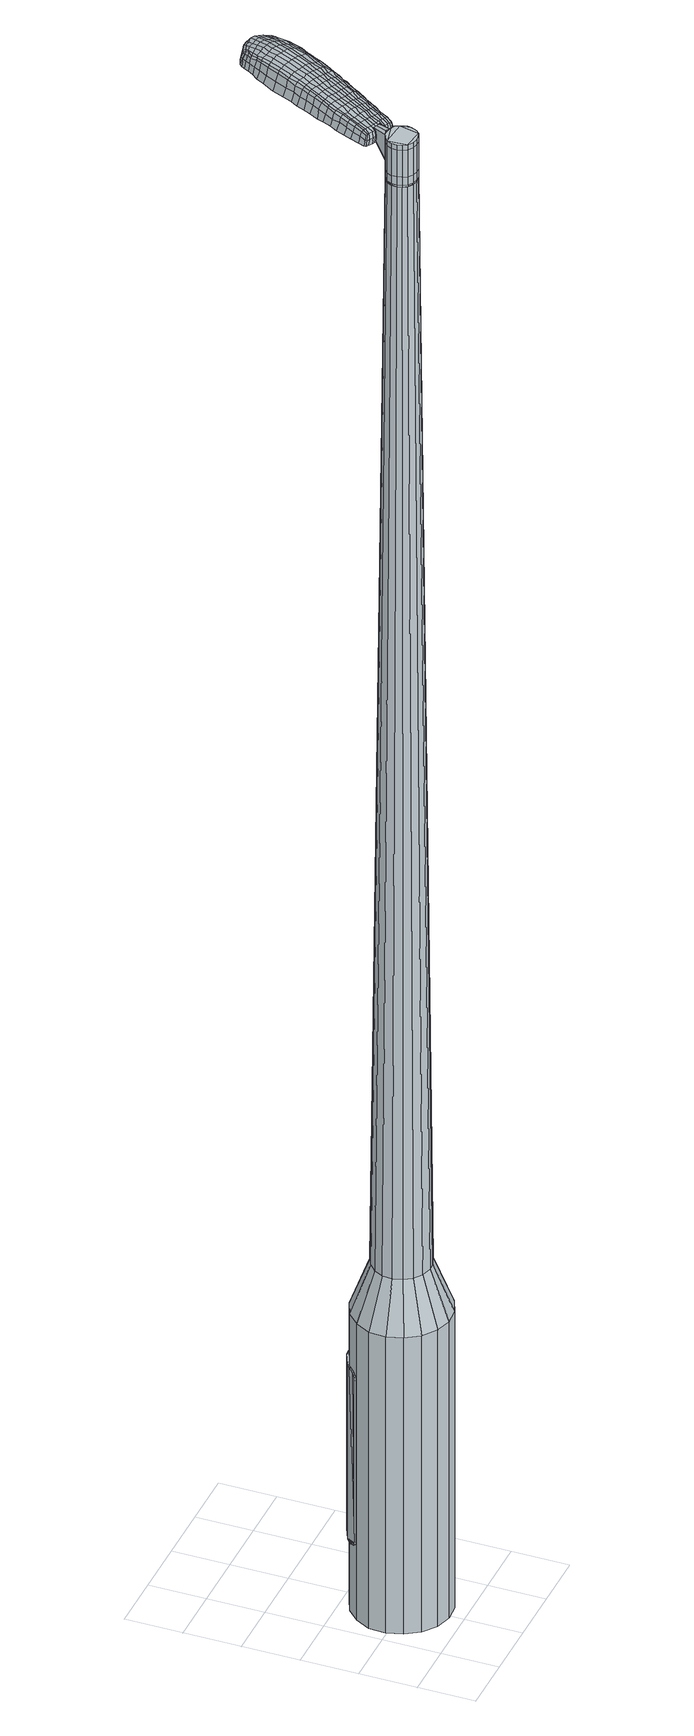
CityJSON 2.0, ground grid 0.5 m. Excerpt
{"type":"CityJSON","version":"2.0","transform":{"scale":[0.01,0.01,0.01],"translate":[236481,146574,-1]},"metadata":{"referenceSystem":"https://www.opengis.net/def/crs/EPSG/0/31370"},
"CityObjects":{
"object1":{"type":"GenericCityObject","attributes":{"cluster":504,"mean_distance_to_centroid":0.328,"new_centroid_x":236481.53,"new_centroid_y":146574.52,"mean_distance_to_camera":12.22,"H1":14.29,"H2":13.26,"Z_final":112.79,"cluster2":-1,"proj_x":236485.82,"proj_y":146576.6,"id_line":33907,"bearing_l":154.13,"distance":4.77,"orientation":"right","G_obj":64.13},"geometry":[{"type":"MultiSurface","lod":"2","boundaries":[[[0,1,2,3]],[[1,4,5,2]],[[4,6,7,5]],[[6,8,9,7]],[[8,10,11,9]],[[10,12,13,11]],[[12,14,15,13]],[[14,16,17,15]],[[16,18,19,17]],[[18,20,21,19]],[[20,22,23,21]],[[22,24,25,23]],[[24,26,27,25]],[[26,28,29,27]],[[28,30,31,29]],[[30,32,33,31]],[[32,34,35,33]],[[34,0,3,35]],[[36,37,38,39]],[[38,40,41,42]],[[41,43,42]],[[42,44,45,46]],[[45,47,46]],[[46,48,49,50]],[[49,51,50]],[[42,46,50,38]],[[50,52,39,38]],[[53,36,39]],[[2,5,7,35]],[[7,9,11,15]],[[11,13,15]],[[15,17,19,23]],[[19,21,23]],[[23,25,27,31]],[[27,29,31]],[[15,23,31,7]],[[31,33,35,7]],[[3,2,35]],[[1,0,54,55]],[[0,34,56,54]],[[34,32,57,56]],[[32,30,58,57]],[[30,28,59,58]],[[28,26,60,59]],[[26,24,61,60]],[[24,22,62,61]],[[22,20,63,62]],[[20,18,64,63]],[[18,16,65,64]],[[16,14,66,65]],[[14,12,67,66]],[[12,10,68,67]],[[10,8,69,68]],[[8,6,70,69]],[[6,4,71,70]],[[4,1,55,71]],[[55,54,72,73]],[[54,56,74,72]],[[56,57,75,74]],[[57,58,76,75]],[[58,59,77,76]],[[59,60,78,77]],[[60,61,79,78]],[[61,62,80,79]],[[62,63,81,80]],[[63,64,82,81]],[[64,65,83,82]],[[65,66,84,83]],[[66,67,85,84]],[[67,68,86,85]],[[68,69,87,86]],[[69,70,88,87]],[[70,71,89,88]],[[71,55,73,89]],[[72,90,91,92]],[[93,94,90,72]],[[75,95,94,93]],[[76,96,95,75]],[[97,98,96,76]],[[99,100,98,97]],[[79,101,100,99]],[[80,102,101,79]],[[103,104,102,80]],[[105,106,104,103]],[[83,107,106,105]],[[108,109,107,83]],[[110,111,109,108]],[[112,113,111,110]],[[87,114,113,112]],[[115,116,114,87]],[[89,117,116,115]],[[92,91,117,89]],[[118,119,120,121]],[[122,118,121,123]],[[124,122,123,125]],[[126,124,125,127]],[[128,126,127,129]],[[130,128,129,131]],[[132,130,131,133]],[[134,132,133,135]],[[136,134,135,137]],[[138,136,137,139]],[[140,138,139,141]],[[142,140,141,143]],[[144,142,143,145]],[[146,144,145,147]],[[148,146,147,149]],[[150,148,149,151]],[[73,72,92]],[[74,93,72]],[[74,75,93]],[[77,97,76]],[[77,78,99,97]],[[78,79,99]],[[81,103,80]],[[81,82,105,103]],[[82,83,105]],[[84,108,83]],[[84,85,110,108]],[[85,86,112,110]],[[86,87,112]],[[88,115,87]],[[88,89,115]],[[73,92,89]],[[152,91,90]],[[152,117,91]],[[153,116,117]],[[153,114,116]],[[154,113,114]],[[154,155,111,113]],[[155,156,109,111]],[[156,107,109]],[[157,106,107]],[[157,158,104,106]],[[158,102,104]],[[159,100,101]],[[159,160,98,100]],[[160,96,98]],[[161,94,95]],[[161,90,94]],[[39,52,150,162]],[[152,90,163,151]],[[53,39,162,119]],[[90,161,120,163]],[[36,53,119,118]],[[161,95,121,120]],[[37,36,118,122]],[[95,96,123,121]],[[38,37,122,124]],[[96,160,125,123]],[[40,38,124,126]],[[160,159,127,125]],[[41,40,126,128]],[[159,101,129,127]],[[43,41,128,130]],[[101,102,131,129]],[[42,43,130,132]],[[102,158,133,131]],[[44,42,132,134]],[[158,157,135,133]],[[45,44,134,136]],[[157,107,137,135]],[[47,45,136,138]],[[107,156,139,137]],[[46,47,138,140]],[[156,155,141,139]],[[48,46,140,142]],[[155,154,143,141]],[[49,48,142,144]],[[154,114,145,143]],[[51,49,144,146]],[[114,153,147,145]],[[50,51,146,148]],[[153,117,149,147]],[[52,50,148,150]],[[117,152,151,149]],[[150,151,164,165]],[[151,163,166,164]],[[163,120,167,166]],[[120,119,168,167]],[[119,162,169,168]],[[162,150,165,169]],[[170,171,172,173]],[[174,170,173,175]],[[170,174,176,177]],[[171,170,177,178]],[[179,180,181,182]],[[183,179,182,184]],[[179,183,185,186]],[[180,179,186,187]],[[188,189,190,191]],[[192,188,191,193]],[[188,192,194,195]],[[189,188,195,196]],[[197,198,199,200]],[[201,197,200,202]],[[197,201,203,204]],[[198,197,204,205]],[[206,207,208,209]],[[210,206,209,211]],[[206,210,212,213]],[[207,206,213,214]],[[215,216,217,218]],[[219,215,218,220]],[[215,219,221,222]],[[216,215,222,223]],[[224,225,226,227]],[[216,224,227,217]],[[224,216,223,228]],[[225,224,228,229]],[[230,231,232,233]],[[225,230,233,226]],[[230,225,229,234]],[[231,230,234,235]],[[236,174,175,237]],[[231,236,237,232]],[[236,231,235,238]],[[174,236,238,176]],[[239,240,241,242]],[[243,239,242,244]],[[239,243,245,246]],[[240,239,246,247]],[[248,249,250,251]],[[240,248,251,241]],[[248,240,247,252]],[[249,248,252,253]],[[254,255,256,257]],[[249,254,257,250]],[[254,249,253,258]],[[255,254,258,259]],[[260,261,262,263]],[[255,260,263,256]],[[260,255,259,264]],[[261,260,264,265]],[[266,171,178,267]],[[261,266,267,262]],[[266,261,265,268]],[[171,266,268,172]],[[269,270,271,272]],[[273,269,272,274]],[[269,273,275,276]],[[270,269,276,277]],[[278,279,280,281]],[[270,278,281,271]],[[278,270,277,282]],[[279,278,282,283]],[[284,285,286,287]],[[279,284,287,280]],[[284,279,283,288]],[[285,284,288,289]],[[290,183,184,291]],[[285,290,291,286]],[[290,285,289,292]],[[183,290,292,185]],[[293,294,295,296]],[[297,293,296,298]],[[293,297,299,300]],[[294,293,300,301]],[[302,303,304,305]],[[294,302,305,295]],[[302,294,301,306]],[[303,302,306,307]],[[308,309,310,311]],[[303,308,311,304]],[[308,303,307,312]],[[309,308,312,313]],[[314,315,316,317]],[[309,314,317,310]],[[314,309,313,318]],[[315,314,318,319]],[[320,180,187,321]],[[315,320,321,316]],[[320,315,319,322]],[[180,320,322,181]],[[323,209,208,324]],[[325,323,324,326]],[[323,325,327,328]],[[209,323,328,211]],[[329,325,326,330]],[[331,329,330,332]],[[329,331,333,334]],[[325,329,334,327]],[[335,331,332,336]],[[337,335,336,338]],[[335,337,339,340]],[[331,335,340,333]],[[341,337,338,342]],[[343,341,342,344]],[[341,343,345,346]],[[337,341,346,339]],[[347,343,344,348]],[[198,347,348,199]],[[347,198,205,349]],[[343,347,349,345]],[[350,351,196,195]],[[352,350,195,194]],[[350,352,353,354]],[[351,350,354,355]],[[356,357,355,354]],[[358,356,354,353]],[[356,358,359,360]],[[357,356,360,361]],[[362,363,361,360]],[[364,362,360,359]],[[362,364,365,366]],[[363,362,366,367]],[[368,369,367,366]],[[370,368,366,365]],[[368,370,203,201]],[[369,368,201,202]],[[371,372,373,374]],[[273,371,374,275]],[[371,273,274,375]],[[372,371,375,376]],[[377,192,193,378]],[[372,377,378,373]],[[377,372,376,379]],[[192,377,379,194]],[[380,381,382,383]],[[219,380,383,221]],[[380,219,220,384]],[[381,380,384,385]],[[386,387,388,389]],[[381,386,389,382]],[[386,381,385,390]],[[387,386,390,391]],[[392,189,196,393]],[[387,392,393,388]],[[392,387,391,394]],[[189,392,394,190]],[[395,396,397,398]],[[177,395,398,178]],[[395,177,176,399]],[[396,395,399,400]],[[401,402,403,404]],[[396,401,404,397]],[[401,396,400,405]],[[402,401,405,406]],[[407,200,199,408]],[[402,407,408,403]],[[407,402,406,409]],[[200,407,409,202]],[[410,411,412,413]],[[182,410,413,184]],[[410,182,181,414]],[[411,410,414,415]],[[416,204,203,417]],[[411,416,417,412]],[[416,411,415,418]],[[204,416,418,205]],[[419,420,421,422]],[[297,419,422,299]],[[419,297,298,423]],[[420,419,423,424]],[[425,210,211,426]],[[420,425,426,421]],[[425,420,424,427]],[[210,425,427,212]],[[428,429,430,431]],[[243,428,431,245]],[[428,243,244,432]],[[429,428,432,433]],[[434,435,436,437]],[[429,434,437,430]],[[434,429,433,438]],[[435,434,438,439]],[[440,207,214,441]],[[435,440,441,436]],[[440,435,439,442]],[[207,440,442,208]],[[443,444,433,432]],[[242,443,432,244]],[[443,242,241,445]],[[444,443,445,446]],[[447,448,439,438]],[[444,447,438,433]],[[447,444,446,449]],[[448,447,449,450]],[[451,324,208,442]],[[448,451,442,439]],[[451,448,450,452]],[[324,451,452,326]],[[453,454,455,456]],[[300,453,456,301]],[[453,300,299,422]],[[454,453,422,421]],[[457,328,327,458]],[[454,457,458,455]],[[457,454,421,426]],[[328,457,426,211]],[[459,460,446,445]],[[251,459,445,241]],[[459,251,250,461]],[[460,459,461,462]],[[463,464,450,449]],[[460,463,449,446]],[[463,460,462,465]],[[464,463,465,466]],[[467,330,326,452]],[[464,467,452,450]],[[467,464,466,468]],[[330,467,468,332]],[[469,470,471,472]],[[306,469,472,307]],[[469,306,301,456]],[[470,469,456,455]],[[473,334,333,474]],[[470,473,474,471]],[[473,470,455,458]],[[334,473,458,327]],[[475,476,462,461]],[[257,475,461,250]],[[475,257,256,477]],[[476,475,477,478]],[[479,480,466,465]],[[476,479,465,462]],[[479,476,478,481]],[[480,479,481,482]],[[483,336,332,468]],[[480,483,468,466]],[[483,480,482,484]],[[336,483,484,338]],[[485,486,487,488]],[[312,485,488,313]],[[485,312,307,472]],[[486,485,472,471]],[[489,340,339,490]],[[486,489,490,487]],[[489,486,471,474]],[[340,489,474,333]],[[491,492,478,477]],[[263,491,477,256]],[[491,263,262,493]],[[492,491,493,494]],[[495,496,482,481]],[[492,495,481,478]],[[495,492,494,497]],[[496,495,497,498]],[[499,342,338,484]],[[496,499,484,482]],[[499,496,498,500]],[[342,499,500,344]],[[501,502,503,504]],[[318,501,504,319]],[[501,318,313,488]],[[502,501,488,487]],[[505,346,345,506]],[[502,505,506,503]],[[505,502,487,490]],[[346,505,490,339]],[[507,508,494,493]],[[267,507,493,262]],[[507,267,178,398]],[[508,507,398,397]],[[509,510,498,497]],[[508,509,497,494]],[[509,508,397,404]],[[510,509,404,403]],[[511,348,344,500]],[[510,511,500,498]],[[511,510,403,408]],[[348,511,408,199]],[[512,513,415,414]],[[322,512,414,181]],[[512,322,319,504]],[[513,512,504,503]],[[514,349,205,418]],[[513,514,418,415]],[[514,513,503,506]],[[349,514,506,345]],[[515,516,376,375]],[[272,515,375,274]],[[515,272,271,517]],[[516,515,517,518]],[[519,352,194,379]],[[516,519,379,376]],[[519,516,518,520]],[[352,519,520,353]],[[521,522,523,524]],[[222,521,524,223]],[[521,222,221,383]],[[522,521,383,382]],[[525,526,527,528]],[[522,525,528,523]],[[525,522,382,389]],[[526,525,389,388]],[[529,351,355,530]],[[526,529,530,527]],[[529,526,388,393]],[[351,529,393,196]],[[531,532,518,517]],[[281,531,517,271]],[[531,281,280,533]],[[532,531,533,534]],[[535,358,353,520]],[[532,535,520,518]],[[535,532,534,536]],[[358,535,536,359]],[[537,538,539,540]],[[228,537,540,229]],[[537,228,223,524]],[[538,537,524,523]],[[541,542,543,544]],[[538,541,544,539]],[[541,538,523,528]],[[542,541,528,527]],[[545,357,361,546]],[[542,545,546,543]],[[545,542,527,530]],[[357,545,530,355]],[[547,548,534,533]],[[287,547,533,280]],[[547,287,286,549]],[[548,547,549,550]],[[551,364,359,536]],[[548,551,536,534]],[[551,548,550,552]],[[364,551,552,365]],[[553,554,555,556]],[[234,553,556,235]],[[553,234,229,540]],[[554,553,540,539]],[[557,558,559,560]],[[554,557,560,555]],[[557,554,539,544]],[[558,557,544,543]],[[561,363,367,562]],[[558,561,562,559]],[[561,558,543,546]],[[363,561,546,361]],[[563,564,550,549]],[[291,563,549,286]],[[563,291,184,413]],[[564,563,413,412]],[[565,370,365,552]],[[564,565,552,550]],[[565,564,412,417]],[[370,565,417,203]],[[566,567,400,399]],[[238,566,399,176]],[[566,238,235,556]],[[567,566,556,555]],[[568,569,406,405]],[[567,568,405,400]],[[568,567,555,560]],[[569,568,560,559]],[[570,369,202,409]],[[569,570,409,406]],[[570,569,559,562]],[[369,570,562,367]],[[571,572,573,574]],[[574,573,575,576]],[[577,575,573,578]],[[578,573,572,579]],[[580,581,582,583]],[[583,582,584,585]],[[586,584,582,587]],[[587,582,581,588]],[[589,590,591,592]],[[592,591,593,594]],[[595,593,591,596]],[[596,591,590,597]],[[598,599,600,601]],[[601,600,602,603]],[[604,602,600,605]],[[605,600,599,606]],[[607,608,609,610]],[[610,609,611,612]],[[613,611,609,614]],[[614,609,608,615]],[[616,617,618,619]],[[619,618,620,621]],[[622,620,618,623]],[[623,618,617,624]],[[625,626,627,628]],[[628,627,617,616]],[[624,617,627,629]],[[629,627,626,630]],[[631,632,633,634]],[[634,633,626,625]],[[630,626,633,635]],[[635,633,632,636]],[[576,575,637,638]],[[638,637,632,631]],[[636,632,637,639]],[[639,637,575,577]],[[640,641,642,643]],[[643,642,644,645]],[[646,644,642,647]],[[647,642,641,648]],[[649,650,651,652]],[[652,651,641,640]],[[648,641,651,653]],[[653,651,650,654]],[[655,656,657,658]],[[658,657,650,649]],[[654,650,657,659]],[[659,657,656,660]],[[661,662,663,664]],[[664,663,656,655]],[[660,656,663,665]],[[665,663,662,666]],[[579,572,667,668]],[[668,667,662,661]],[[666,662,667,669]],[[669,667,572,571]],[[670,671,672,673]],[[673,672,674,675]],[[676,674,672,677]],[[677,672,671,678]],[[679,680,681,682]],[[682,681,671,670]],[[678,671,681,683]],[[683,681,680,684]],[[685,686,687,688]],[[688,687,680,679]],[[684,680,687,689]],[[689,687,686,690]],[[585,584,691,692]],[[692,691,686,685]],[[690,686,691,693]],[[693,691,584,586]],[[694,695,696,697]],[[697,696,698,699]],[[700,698,696,701]],[[701,696,695,702]],[[703,704,705,706]],[[706,705,695,694]],[[702,695,705,707]],[[707,705,704,708]],[[709,710,711,712]],[[712,711,704,703]],[[708,704,711,713]],[[713,711,710,714]],[[715,716,717,718]],[[718,717,710,709]],[[714,710,717,719]],[[719,717,716,720]],[[588,581,721,722]],[[722,721,716,715]],[[720,716,721,723]],[[723,721,581,580]],[[607,610,724,725]],[[725,724,726,727]],[[728,726,724,168]],[[168,724,610,612]],[[727,726,729,730]],[[730,729,731,732]],[[733,731,729,734]],[[734,729,726,728]],[[732,731,735,736]],[[736,735,737,738]],[[739,737,735,740]],[[740,735,731,733]],[[738,737,741,742]],[[742,741,743,744]],[[745,743,741,746]],[[746,741,737,739]],[[744,743,747,748]],[[748,747,599,598]],[[606,599,747,749]],[[749,747,743,745]],[[597,750,751,596]],[[596,751,752,595]],[[753,752,751,754]],[[754,751,750,755]],[[755,756,757,754]],[[754,757,758,753]],[[759,758,757,760]],[[760,757,756,761]],[[761,762,763,760]],[[760,763,764,759]],[[765,764,763,766]],[[766,763,762,767]],[[767,768,769,766]],[[766,769,770,765]],[[604,770,769,602]],[[602,769,768,603]],[[771,772,773,774]],[[774,773,674,676]],[[675,674,773,775]],[[775,773,772,776]],[[594,593,777,778]],[[778,777,772,771]],[[776,772,777,779]],[[779,777,593,595]],[[780,781,782,783]],[[783,782,620,622]],[[621,620,782,784]],[[784,782,781,785]],[[786,787,788,789]],[[789,788,781,780]],[[785,781,788,790]],[[790,788,787,791]],[[597,590,792,793]],[[793,792,787,786]],[[791,787,792,794]],[[794,792,590,589]],[[795,796,797,798]],[[798,797,578,579]],[[577,578,797,799]],[[799,797,796,800]],[[801,802,803,804]],[[804,803,796,795]],[[800,796,803,805]],[[805,803,802,806]],[[598,601,807,808]],[[808,807,802,801]],[[806,802,807,809]],[[809,807,601,603]],[[810,811,812,813]],[[813,812,583,585]],[[580,583,812,814]],[[814,812,811,815]],[[604,605,816,817]],[[817,816,811,810]],[[815,811,816,818]],[[818,816,605,606]],[[819,820,821,822]],[[822,821,698,700]],[[699,698,821,823]],[[823,821,820,824]],[[612,611,825,826]],[[826,825,820,819]],[[824,820,825,827]],[[827,825,611,613]],[[828,829,830,831]],[[831,830,644,646]],[[645,644,830,832]],[[832,830,829,833]],[[834,835,836,837]],[[837,836,829,828]],[[833,829,836,838]],[[838,836,835,839]],[[615,608,840,841]],[[841,840,835,834]],[[839,835,840,842]],[[842,840,608,607]],[[833,843,844,832]],[[832,844,643,645]],[[640,643,844,845]],[[844,843,845]],[[839,846,847,838]],[[838,847,843,833]],[[845,843,847,848]],[[848,847,846,849]],[[607,725,850,842]],[[842,850,846,839]],[[849,846,850,851]],[[851,850,725,727]],[[852,853,854,855]],[[855,854,701,702]],[[700,701,854,822]],[[822,854,853,819]],[[728,168,856,857]],[[857,856,853,852]],[[819,853,856,826]],[[826,856,168,612]],[[858,859,845]],[[845,859,652,640]],[[649,652,859,860]],[[859,858,860]],[[849,861,862,848]],[[848,862,858,845]],[[860,858,862,863]],[[863,862,861,864]],[[727,730,865,851]],[[851,865,861,849]],[[864,861,865,866]],[[866,865,730,732]],[[867,868,869,870]],[[870,869,707,708]],[[702,707,869,855]],[[855,869,868,852]],[[733,734,871,872]],[[872,871,868,867]],[[852,868,871,857]],[[857,871,734,728]],[[873,874,860]],[[860,874,658,649]],[[655,658,874,875]],[[875,874,873,876]],[[864,877,878,863]],[[863,878,873,860]],[[876,873,878,879]],[[879,878,877,880]],[[732,736,881,866]],[[866,881,877,864]],[[880,877,881,882]],[[882,881,736,738]],[[883,884,885,886]],[[886,885,713,714]],[[708,713,885,870]],[[870,885,884,867]],[[739,740,887,888]],[[888,887,884,883]],[[867,884,887,872]],[[872,887,740,733]],[[876,889,890,875]],[[875,890,664,655]],[[661,664,890,891]],[[890,889,891]],[[880,892,893,879]],[[879,893,889,876]],[[891,889,893,894]],[[894,893,892,895]],[[738,742,896,882]],[[882,896,892,880]],[[895,892,896,897]],[[897,896,742,744]],[[898,899,900,901]],[[901,900,719,720]],[[714,719,900,886]],[[886,900,899,883]],[[745,746,902,903]],[[903,902,899,898]],[[883,899,902,888]],[[888,902,746,739]],[[904,905,891]],[[891,905,668,661]],[[579,668,905,798]],[[798,905,904,795]],[[895,906,907,894]],[[894,907,904,891]],[[795,904,907,804]],[[804,907,906,801]],[[744,748,908,897]],[[897,908,906,895]],[[801,906,908,808]],[[808,908,748,598]],[[815,909,910,814]],[[814,910,723,580]],[[720,723,910,901]],[[901,910,909,898]],[[606,749,911,818]],[[818,911,909,815]],[[898,909,911,903]],[[903,911,749,745]],[[776,912,913,775]],[[775,913,673,675]],[[670,673,913,914]],[[914,913,912,915]],[[595,752,916,779]],[[779,916,912,776]],[[915,912,916,917]],[[917,916,752,753]],[[918,919,920,921]],[[921,920,623,624]],[[622,623,920,783]],[[783,920,919,780]],[[922,923,924,925]],[[925,924,919,918]],[[780,919,924,789]],[[789,924,923,786]],[[755,750,926,927]],[[927,926,923,922]],[[786,923,926,793]],[[793,926,750,597]],[[915,928,929,914]],[[914,929,682,670]],[[679,682,929,930]],[[930,929,928,931]],[[753,758,932,917]],[[917,932,928,915]],[[931,928,932,933]],[[933,932,758,759]],[[934,935,936,937]],[[937,936,629,630]],[[624,629,936,921]],[[921,936,935,918]],[[938,939,940,941]],[[941,940,935,934]],[[918,935,940,925]],[[925,940,939,922]],[[761,756,942,943]],[[943,942,939,938]],[[922,939,942,927]],[[927,942,756,755]],[[931,944,945,930]],[[930,945,688,679]],[[685,688,945,946]],[[946,945,944,947]],[[759,764,948,933]],[[933,948,944,931]],[[947,944,948,949]],[[949,948,764,765]],[[950,951,952,953]],[[953,952,635,636]],[[630,635,952,937]],[[937,952,951,934]],[[954,955,956,957]],[[957,956,951,950]],[[934,951,956,941]],[[941,956,955,938]],[[767,762,958,959]],[[959,958,955,954]],[[938,955,958,943]],[[943,958,762,761]],[[947,960,961,946]],[[946,961,692,685]],[[585,692,961,813]],[[813,961,960,810]],[[765,770,962,949]],[[949,962,960,947]],[[810,960,962,817]],[[817,962,770,604]],[[800,963,964,799]],[[799,964,639,577]],[[636,639,964,953]],[[953,964,963,950]],[[806,965,966,805]],[[805,966,963,800]],[[950,963,966,957]],[[957,966,965,954]],[[603,768,967,809]],[[809,967,965,806]],[[954,965,967,959]],[[959,967,768,767]],[[571,574,173,172]],[[574,576,175,173]],[[586,587,186,185]],[[587,588,187,186]],[[589,592,191,190]],[[592,594,193,191]],[[613,614,213,212]],[[614,615,214,213]],[[616,619,218,217]],[[619,621,220,218]],[[625,628,227,226]],[[628,616,217,227]],[[631,634,233,232]],[[634,625,226,233]],[[576,638,237,175]],[[638,631,232,237]],[[646,647,246,245]],[[647,648,247,246]],[[648,653,252,247]],[[653,654,253,252]],[[654,659,258,253]],[[659,660,259,258]],[[660,665,264,259]],[[665,666,265,264]],[[666,669,268,265]],[[669,571,172,268]],[[676,677,276,275]],[[677,678,277,276]],[[678,683,282,277]],[[683,684,283,282]],[[684,689,288,283]],[[689,690,289,288]],[[690,693,292,289]],[[693,586,185,292]],[[694,697,296,295]],[[697,699,298,296]],[[703,706,305,304]],[[706,694,295,305]],[[709,712,311,310]],[[712,703,304,311]],[[715,718,317,316]],[[718,709,310,317]],[[588,722,321,187]],[[722,715,316,321]],[[771,774,374,373]],[[774,676,275,374]],[[594,778,378,193]],[[778,771,373,378]],[[621,784,384,220]],[[784,785,385,384]],[[785,790,390,385]],[[790,791,391,390]],[[791,794,394,391]],[[794,589,190,394]],[[699,823,423,298]],[[823,824,424,423]],[[824,827,427,424]],[[827,613,212,427]],[[828,831,431,430]],[[831,646,245,431]],[[834,837,437,436]],[[837,828,430,437]],[[615,841,441,214]],[[841,834,436,441]],[[968,969,970,971]],[[972,973,971,970]],[[974,975,976,977]],[[978,979,980,981]],[[969,982,983,970]],[[984,972,970,983]],[[985,974,977,986]],[[987,988,979,978]],[[982,989,990,983]],[[990,991,984,983]],[[992,985,986,993]],[[994,988,987,995]],[[989,996,997,990]],[[997,998,991,990]],[[999,992,993,1000]],[[1001,994,995,1002]],[[1003,1004,1005,1006]],[[1007,1008,1004,1003]],[[1007,1009,1010,1008]],[[1009,1011,1012,1010]],[[1013,1014,1015,1016]],[[1017,1018,1014,1013]],[[1019,1020,1018,1017]],[[1021,1022,1020,1019]],[[1016,1005,1004,1013]],[[1013,1004,1008,1017]],[[1008,1010,1019,1017]],[[1010,1012,1021,1019]],[[977,976,973,972]],[[986,977,972,984]],[[991,993,986,984]],[[998,1000,993,991]],[[978,981,975,974]],[[987,978,974,985]],[[995,987,985,992]],[[1002,995,992,999]],[[979,1003,1006,980]],[[988,1007,1003,979]],[[1009,1007,988,994]],[[1011,1009,994,1001]],[[1023,1024,1025,1026]],[[1025,1027,1028,1029]],[[1025,1029,1030,1031]],[[1025,1031,1026]],[[1032,1023,1026,1033]],[[1034,1033,1026,1035]],[[1036,1035,1026]],[[1037,1025,1024,1038]],[[1039,1037,1038,1040]],[[1041,1039,1040,1042]],[[1043,1041,1042,1044]],[[1045,1043,1044,1046]],[[1046,1047,1048,1049]],[[1046,1049,1050,1051]],[[1046,1051,1052,1053]],[[1052,1054,1055,1056]],[[1052,1056,1057,1058]],[[1052,1058,1053]],[[1046,1053,1045]],[[1059,1060,1024,1023]],[[1061,1062,1027,1025]],[[1063,1064,1036,1026]],[[1060,1065,1038,1024]],[[1066,1061,1025,1037]],[[1065,1067,1040,1038]],[[1068,1066,1037,1039]],[[1067,1069,1042,1040]],[[1070,1068,1039,1041]],[[1069,1071,1044,1042]],[[1072,1070,1041,1043]],[[1071,1073,1046,1044]],[[1074,1072,1043,1045]],[[1073,1075,1047,1046]],[[1076,1077,1054,1052]],[[1078,1074,1045,1053]],[[1048,1047,1075,1079]],[[1049,1048,1079,1080]],[[1050,1049,1080,1081]],[[1051,1050,1081,1082]],[[1052,1051,1082,1076]],[[1083,1059,1023,1032]],[[1084,1083,1032,1033]],[[1085,1084,1033,1034]],[[1086,1085,1034,1035]],[[1064,1086,1035,1036]],[[1028,1027,1062,1087]],[[1055,1054,1077,1088]],[[1029,1028,1087,1089]],[[1030,1029,1089,1090]],[[1031,1030,1090,1091]],[[1026,1031,1091,1063]],[[1056,1055,1088,1092]],[[1057,1056,1092,1093]],[[1058,1057,1093,1094]],[[1053,1058,1094,1078]]]}]}
},
"vertices":[
[71,92,384],[83,84,384],[83,84,96],[71,92,96],[91,72,384],[91,72,96],[94,57,384],[94,57,96],[93,43,384],[93,43,96],[86,29,384],[86,29,96],[76,19,384],[76,19,96],[62,13,384],[62,13,96],[48,12,384],[48,12,96],[34,16,384],[34,16,96],[22,25,384],[22,25,96],[14,37,384],[14,37,96],[10,51,384],[10,51,96],[11,66,384],[11,66,96],[18,79,384],[18,79,96],[28,89,384],[28,89,96],[42,95,384],[42,95,96],[56,96,384],[56,96,96],[49,67,1524],[45,65,1524],[41,62,1524],[58,66,1524],[39,58,1524],[39,53,1524],[42,45,1524],[40,49,1524],[46,42,1524],[51,41,1524],[60,43,1524],[55,41,1524],[63,46,1524],[65,51,1524],[64,60,1524],[66,55,1524],[62,64,1524],[54,68,1524],[63,77,429],[70,72,429],[55,79,429],[46,79,429],[38,75,429],[32,69,429],[28,61,429],[27,52,429],[29,44,429],[34,37,429],[41,32,429],[50,29,429],[58,30,429],[66,33,429],[73,40,429],[76,47,429],[77,56,429],[75,65,429],[58,66,1483],[62,64,1483],[54,68,1483],[49,67,1483],[45,65,1483],[41,62,1483],[39,58,1483],[39,53,1483],[40,49,1483],[42,45,1483],[46,42,1483],[51,41,1483],[55,41,1483],[60,43,1483],[63,46,1483],[65,51,1483],[66,55,1483],[64,60,1483],[58,66,1485],[61,63,1485],[61,63,1483],[53,67,1483],[53,67,1485],[49,67,1485],[45,65,1485],[42,62,1483],[42,62,1485],[40,58,1483],[40,58,1485],[39,53,1485],[40,49,1485],[43,45,1483],[43,45,1485],[47,43,1483],[47,43,1485],[51,41,1485],[55,42,1483],[55,42,1485],[59,44,1483],[59,44,1485],[63,47,1483],[63,47,1485],[65,51,1485],[65,55,1483],[65,55,1485],[64,60,1485],[49,67,1519],[54,68,1519],[54,68,1493],[49,67,1493],[45,65,1519],[45,65,1493],[41,62,1519],[41,62,1493],[39,58,1519],[39,58,1493],[39,53,1519],[39,53,1493],[40,49,1519],[40,49,1493],[42,45,1519],[42,45,1493],[46,42,1519],[46,42,1493],[51,41,1519],[51,41,1493],[55,41,1519],[55,41,1493],[60,43,1519],[60,43,1493],[63,46,1519],[63,46,1493],[65,51,1519],[65,51,1493],[66,55,1519],[66,55,1493],[64,60,1519],[64,60,1493],[62,64,1519],[62,64,1493],[62,64,1485],[66,55,1485],[63,46,1485],[60,43,1485],[55,41,1485],[46,42,1485],[42,45,1485],[39,58,1485],[41,62,1485],[54,68,1485],[58,66,1519],[58,66,1493],[69,82,1513],[69,82,1518],[66,83,1513],[63,85,1513],[63,85,1518],[66,83,1518],[116,141,1519],[113,135,1518],[115,136,1509],[118,142,1510],[120,149,1519],[122,149,1510],[118,149,1526],[114,141,1525],[111,135,1525],[82,158,1519],[79,152,1518],[80,150,1525],[82,157,1525],[85,166,1519],[86,165,1526],[84,168,1510],[81,160,1510],[78,154,1509],[129,217,1519],[133,215,1519],[133,216,1513],[130,218,1513],[125,217,1519],[125,218,1513],[125,216,1524],[129,215,1524],[132,214,1524],[97,150,1530],[94,143,1529],[97,142,1529],[100,149,1530],[101,158,1531],[104,157,1531],[98,160,1530],[94,152,1530],[91,145,1529],[62,77,1512],[64,76,1512],[65,77,1517],[63,78,1517],[59,79,1512],[60,80,1517],[59,80,1506],[62,78,1506],[65,77,1506],[141,195,1519],[140,192,1519],[141,192,1512],[142,195,1512],[141,198,1518],[143,198,1512],[140,197,1522],[139,195,1523],[138,192,1524],[138,188,1519],[136,182,1519],[138,183,1512],[140,188,1512],[137,188,1524],[134,182,1525],[134,177,1519],[130,170,1519],[132,170,1511],[135,177,1511],[132,177,1526],[129,170,1526],[125,159,1519],[127,160,1510],[124,159,1526],[80,77,1513],[84,83,1513],[82,83,1518],[79,77,1517],[77,72,1512],[77,73,1516],[78,72,1506],[81,77,1507],[85,84,1507],[88,90,1514],[91,96,1515],[90,96,1520],[86,90,1519],[89,90,1507],[93,97,1507],[95,103,1515],[99,109,1516],[97,109,1522],[93,103,1521],[97,103,1508],[100,110,1508],[102,116,1517],[106,122,1517],[104,122,1524],[100,116,1523],[104,116,1508],[108,123,1509],[109,129,1518],[107,129,1524],[111,129,1509],[109,212,1519],[107,209,1519],[108,208,1524],[110,211,1523],[110,213,1518],[111,212,1522],[110,215,1512],[108,213,1512],[106,210,1512],[105,205,1519],[102,200,1519],[103,198,1525],[105,204,1524],[104,206,1512],[101,201,1512],[99,194,1519],[95,187,1519],[96,186,1526],[100,193,1526],[98,196,1511],[94,189,1511],[90,177,1519],[91,175,1526],[89,179,1510],[53,90,1513],[56,97,1513],[55,99,1507],[52,91,1507],[51,85,1512],[51,86,1506],[52,85,1516],[54,89,1517],[57,96,1518],[59,104,1514],[62,111,1515],[61,113,1507],[58,106,1507],[59,103,1519],[62,110,1520],[64,118,1515],[67,125,1516],[67,127,1508],[64,120,1508],[65,117,1521],[68,123,1522],[70,132,1517],[73,138,1517],[72,140,1509],[69,133,1508],[71,130,1523],[74,137,1524],[76,145,1518],[75,147,1509],[77,144,1524],[65,83,1519],[67,82,1519],[68,90,1520],[71,89,1520],[66,91,1520],[62,84,1519],[71,97,1522],[74,95,1522],[75,103,1523],[77,102,1523],[72,105,1523],[69,98,1521],[78,110,1524],[80,109,1524],[81,117,1525],[84,115,1525],[78,118,1525],[75,111,1524],[84,123,1526],[87,122,1526],[87,130,1527],[90,129,1527],[84,132,1527],[81,125,1526],[91,137,1528],[94,135,1528],[87,138,1528],[127,213,1527],[131,211,1527],[123,213,1526],[121,209,1527],[125,208,1528],[129,207,1528],[122,203,1529],[126,201,1529],[119,204,1528],[115,197,1530],[119,196,1530],[123,195,1530],[116,190,1531],[119,188,1531],[112,191,1530],[108,183,1531],[112,181,1531],[115,180,1531],[107,170,1531],[110,168,1531],[103,171,1531],[112,215,1518],[115,216,1519],[115,217,1513],[112,216,1513],[112,213,1523],[115,215,1523],[120,217,1519],[120,218,1513],[120,216,1524],[141,200,1518],[141,203,1518],[140,202,1523],[140,199,1523],[143,200,1513],[142,203,1513],[140,206,1519],[138,210,1519],[137,208,1524],[139,205,1523],[141,207,1513],[139,210,1513],[136,213,1519],[135,211,1524],[136,213,1513],[113,142,1528],[111,143,1528],[108,136,1528],[109,135,1527],[117,149,1528],[115,150,1529],[109,144,1529],[106,145,1530],[102,139,1529],[105,138,1528],[113,152,1529],[110,154,1530],[103,147,1530],[100,140,1529],[107,155,1531],[84,156,1528],[86,155,1529],[90,163,1529],[87,164,1528],[81,149,1527],[83,148,1528],[90,153,1529],[93,162,1530],[87,147,1528],[51,83,1512],[53,82,1512],[54,83,1517],[52,83,1517],[51,84,1506],[53,83,1506],[56,80,1512],[57,81,1517],[56,81,1506],[75,71,1512],[74,72,1512],[75,72,1506],[76,71,1506],[75,72,1517],[74,73,1517],[72,73,1512],[69,74,1512],[70,74,1506],[73,73,1506],[72,74,1517],[69,75,1517],[67,75,1512],[67,76,1506],[67,76,1517],[78,77,1519],[76,78,1519],[81,84,1520],[80,84,1520],[74,79,1519],[72,80,1519],[78,85,1520],[75,86,1520],[70,81,1519],[73,88,1520],[55,88,1519],[56,87,1519],[59,94,1520],[58,95,1520],[59,86,1519],[62,93,1520],[85,90,1521],[83,91,1521],[88,97,1522],[87,97,1522],[81,92,1521],[79,93,1521],[85,98,1522],[82,100,1523],[76,94,1522],[80,101,1523],[61,102,1521],[62,101,1521],[65,108,1522],[64,109,1522],[65,100,1521],[68,106,1522],[92,103,1523],[90,104,1523],[95,110,1524],[94,110,1524],[88,105,1523],[85,106,1524],[92,112,1525],[89,113,1525],[83,108,1524],[86,114,1525],[66,116,1523],[68,115,1523],[71,122,1524],[69,123,1524],[72,113,1524],[75,120,1525],[99,116,1525],[97,117,1525],[102,123,1526],[101,123,1526],[95,118,1526],[92,119,1526],[98,125,1527],[96,126,1527],[90,121,1526],[93,127,1527],[72,129,1525],[74,128,1525],[77,135,1526],[75,136,1526],[78,127,1526],[81,133,1527],[106,129,1527],[104,130,1527],[102,131,1527],[99,133,1528],[96,134,1528],[78,143,1527],[80,142,1527],[84,140,1528],[111,211,1525],[114,212,1525],[110,208,1526],[112,209,1526],[118,213,1526],[116,210,1527],[139,197,1525],[139,200,1525],[137,196,1526],[138,194,1525],[138,203,1525],[136,206,1526],[134,202,1527],[136,199,1526],[134,209,1526],[132,205,1527],[107,204,1526],[109,204,1527],[104,198,1527],[106,199,1528],[114,204,1528],[111,198,1529],[136,189,1526],[135,191,1527],[133,185,1528],[134,183,1527],[134,194,1527],[132,196,1528],[129,190,1529],[131,188,1528],[129,199,1528],[126,192,1530],[101,193,1528],[103,193,1529],[97,185,1528],[100,185,1529],[108,192,1529],[104,184,1530],[131,178,1528],[130,179,1528],[126,172,1529],[128,170,1528],[128,182,1529],[125,184,1530],[122,176,1530],[124,174,1530],[123,186,1530],[119,178,1531],[92,175,1529],[95,174,1529],[99,173,1530],[122,160,1528],[121,161,1529],[119,163,1530],[116,165,1530],[113,167,1531],[113,137,1509],[111,136,1518],[114,142,1518],[116,143,1509],[118,150,1519],[120,150,1510],[117,150,1525],[113,142,1525],[109,136,1525],[81,150,1525],[81,151,1518],[83,158,1518],[84,156,1525],[87,165,1519],[88,164,1525],[86,167,1510],[83,159,1509],[80,153,1509],[132,214,1513],[131,213,1519],[129,215,1519],[129,215,1513],[125,215,1519],[125,216,1513],[124,214,1524],[128,213,1524],[131,212,1524],[97,142,1528],[94,144,1528],[97,150,1529],[100,149,1529],[101,158,1529],[104,157,1529],[98,160,1529],[94,152,1529],[91,145,1528],[66,79,1516],[65,78,1512],[63,79,1512],[63,80,1516],[60,81,1512],[61,81,1516],[60,82,1506],[63,80,1506],[66,79,1506],[139,193,1512],[138,193,1519],[139,196,1518],[140,196,1512],[139,198,1518],[141,198,1512],[138,197,1522],[138,196,1523],[136,193,1523],[136,183,1512],[134,183,1519],[136,188,1519],[138,189,1512],[135,188,1524],[133,183,1525],[130,171,1511],[129,171,1519],[132,178,1519],[134,178,1511],[130,178,1525],[127,170,1526],[124,160,1519],[125,161,1510],[122,160,1526],[81,84,1518],[82,84,1513],[78,78,1513],[77,78,1517],[76,74,1512],[75,75,1515],[77,74,1506],[80,78,1506],[84,85,1507],[88,97,1520],[90,98,1514],[86,91,1514],[84,91,1519],[87,91,1507],[91,98,1507],[95,110,1522],[97,111,1516],[93,104,1515],[92,104,1521],[95,104,1508],[99,111,1508],[102,123,1523],[104,123,1517],[100,117,1516],[99,117,1522],[102,117,1508],[106,124,1508],[108,130,1517],[106,130,1524],[109,130,1509],[110,207,1523],[109,208,1519],[110,210,1518],[111,209,1523],[112,212,1518],[112,211,1522],[111,213,1512],[110,212,1512],[108,209,1512],[104,197,1525],[103,199,1519],[106,203,1519],[107,202,1524],[105,205,1512],[103,200,1512],[98,185,1526],[97,186,1519],[100,193,1519],[101,192,1525],[100,195,1511],[96,188,1511],[92,176,1519],[93,175,1526],[91,178,1510],[57,98,1507],[58,96,1513],[55,90,1513],[54,91,1506],[53,85,1512],[53,86,1506],[54,85,1515],[56,89,1517],[58,95,1518],[63,112,1507],[63,110,1514],[61,103,1514],[60,105,1507],[61,102,1519],[64,109,1520],[68,126,1508],[69,124,1516],[66,117,1515],[66,119,1508],[67,116,1521],[70,123,1522],[74,140,1508],[75,138,1517],[72,131,1516],[71,133,1508],[73,130,1522],[76,136,1523],[78,144,1517],[77,146,1509],[79,143,1524],[65,84,1518],[68,83,1518],[68,90,1519],[71,89,1519],[66,92,1519],[72,97,1520],[74,96,1520],[75,104,1521],[77,103,1521],[72,105,1521],[69,98,1520],[78,111,1523],[81,109,1523],[81,117,1524],[84,116,1524],[79,119,1524],[75,112,1523],[85,124,1525],[87,123,1525],[88,131,1526],[90,129,1526],[85,132,1526],[82,125,1525],[91,137,1527],[94,136,1527],[88,139,1527],[130,210,1526],[127,211,1526],[123,212,1525],[121,209,1526],[125,208,1526],[128,206,1526],[125,201,1528],[122,202,1528],[119,203,1527],[116,197,1528],[119,196,1529],[122,194,1529],[119,188,1530],[116,189,1530],[113,191,1529],[109,183,1530],[112,181,1530],[115,180,1530],[110,168,1530],[107,170,1530],[103,171,1530],[115,215,1513],[116,214,1518],[113,213,1518],[112,214,1512],[113,212,1523],[116,213,1523],[120,215,1519],[120,216,1513],[120,214,1523],[138,201,1523],[139,202,1518],[139,200,1518],[138,199,1523],[141,200,1512],[140,202,1512],[135,207,1523],[136,208,1519],[138,205,1519],[137,204,1523],[139,206,1513],[137,209,1513],[134,211,1519],[133,210,1524],[135,212,1513],[107,137,1527],[111,143,1527],[112,142,1527],[108,136,1526],[116,150,1527],[115,151,1528],[102,140,1528],[106,146,1528],[108,144,1528],[105,138,1527],[112,152,1528],[110,154,1529],[103,147,1529],[100,141,1528],[107,155,1529],[90,163,1528],[87,155,1527],[85,156,1527],[89,163,1527],[82,149,1526],[84,149,1527],[90,153,1528],[94,162,1528],[87,147,1527],[55,84,1516],[54,84,1512],[53,84,1512],[54,85,1516],[53,85,1506],[54,85,1506],[57,82,1512],[58,83,1516],[57,83,1506],[76,74,1506],[75,74,1512],[75,73,1512],[76,73,1506],[75,74,1516],[75,75,1516],[71,76,1506],[70,76,1512],[73,75,1512],[74,75,1506],[73,76,1516],[70,77,1516],[68,77,1512],[68,78,1506],[68,78,1516],[76,79,1518],[77,78,1518],[80,85,1519],[72,81,1518],[74,80,1518],[78,86,1519],[75,87,1519],[70,82,1518],[73,88,1519],[60,95,1519],[57,88,1518],[56,89,1518],[59,95,1519],[60,87,1518],[63,93,1519],[83,91,1520],[84,91,1520],[87,98,1521],[79,94,1520],[81,92,1520],[85,99,1521],[82,100,1521],[76,95,1520],[80,101,1521],[66,108,1521],[63,102,1520],[62,102,1520],[65,109,1521],[66,100,1520],[69,107,1521],[90,105,1522],[91,104,1522],[95,111,1523],[94,111,1523],[86,107,1522],[88,106,1522],[92,112,1523],[89,113,1524],[83,108,1523],[86,115,1524],[72,122,1523],[69,115,1522],[68,116,1522],[71,122,1523],[72,114,1522],[75,120,1523],[97,118,1524],[98,117,1524],[101,124,1525],[92,120,1525],[95,119,1524],[98,125,1525],[96,127,1526],[90,121,1525],[93,128,1526],[78,135,1525],[75,129,1524],[74,129,1524],[76,136,1525],[78,127,1524],[81,134,1525],[104,130,1526],[105,130,1526],[99,133,1527],[102,132,1526],[96,134,1527],[81,142,1526],[79,142,1526],[84,140,1526],[115,211,1524],[112,210,1524],[111,207,1525],[113,208,1525],[119,212,1525],[117,209,1525],[136,196,1525],[137,199,1524],[137,197,1524],[136,194,1525],[133,202,1526],[135,205,1525],[136,202,1524],[135,199,1525],[132,208,1525],[131,204,1526],[110,203,1526],[108,203,1526],[105,197,1526],[107,198,1527],[114,203,1526],[111,197,1527],[131,185,1527],[134,191,1526],[134,189,1526],[132,184,1526],[128,190,1528],[131,196,1527],[133,194,1526],[130,188,1527],[128,199,1527],[125,192,1528],[104,192,1527],[102,192,1527],[99,185,1527],[100,185,1528],[108,191,1528],[104,184,1529],[125,172,1528],[129,179,1527],[130,178,1527],[126,171,1527],[121,176,1529],[125,184,1529],[127,182,1528],[123,174,1528],[122,186,1529],[118,178,1530],[95,174,1528],[94,174,1528],[99,173,1529],[120,161,1528],[121,161,1528],[115,165,1529],[118,163,1529],[113,167,1530],[77,73,1508],[71,76,1508],[86,105,1509],[93,102,1509],[96,124,1510],[104,121,1510],[114,160,1512],[122,156,1512],[114,139,1511],[106,143,1511],[122,176,1513],[127,188,1514],[135,184,1514],[130,172,1513],[65,79,1508],[79,109,1509],[88,128,1510],[106,164,1512],[98,147,1511],[113,180,1513],[119,192,1514],[59,82,1508],[72,112,1509],[81,132,1510],[97,168,1512],[89,152,1511],[111,196,1514],[105,184,1513],[53,85,1508],[65,116,1509],[73,136,1510],[89,172,1512],[81,156,1511],[103,200,1514],[97,188,1513],[133,200,1514],[134,205,1514],[140,202,1514],[140,197,1514],[125,204,1514],[127,208,1514],[118,208,1514],[121,211,1514],[110,211,1514],[115,215,1514],[133,211,1515],[132,215,1515],[133,214,1515],[137,209,1515],[129,213,1515],[131,215,1515],[125,215,1515],[130,216,1515],[121,216,1515],[129,216,1515],[25,88,334],[29,91,334],[29,91,165],[18,81,171],[25,88,165],[23,86,165],[21,84,166],[19,82,167],[18,81,169],[23,86,334],[21,84,333],[19,82,332],[18,81,331],[18,81,328],[42,97,165],[42,97,334],[57,98,165],[57,98,334],[71,93,165],[71,93,334],[84,85,165],[84,85,334],[92,73,165],[92,73,334],[93,68,334],[94,65,334],[95,62,333],[96,60,332],[96,59,331],[96,58,328],[93,68,165],[96,58,171],[96,59,169],[96,60,167],[95,62,166],[94,65,165],[27,86,334],[30,89,334],[30,89,165],[27,86,165],[20,79,171],[20,79,328],[43,94,334],[43,94,165],[57,95,334],[57,95,165],[70,91,334],[70,91,165],[81,83,334],[81,83,165],[89,71,334],[89,71,165],[90,68,334],[93,58,328],[93,58,171],[90,68,165],[91,64,334],[92,61,333],[93,59,332],[93,58,331],[25,84,334],[23,82,333],[21,80,332],[20,79,331],[25,84,165],[93,58,169],[23,82,166],[21,80,167],[20,79,169],[93,59,167],[92,61,166],[91,64,165]
]}
